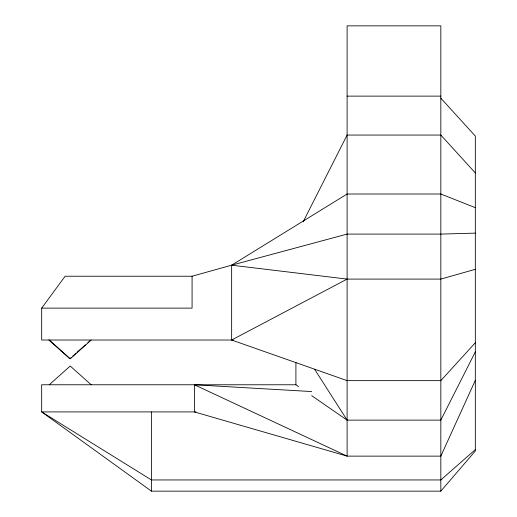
<?xml version="1.0" encoding="UTF-8"?>
<svg xmlns="http://www.w3.org/2000/svg" width="517" height="517" viewBox="0 0 517 517"><rect width="100%" height="100%" fill="white"/><g stroke="black" fill="none" stroke-linecap="round" stroke-linejoin="round"><path stroke-width="0.78" d="M475.323 380.338L440.827 456.13L347.107 456.13L194.392 411.913L194.392 384.771L311.745 391.563M475.323 351.89L440.827 420.127L347.107 420.127L311.661 395.654M303.175 221.812L347.107 135.053L440.827 135.053L475.323 172.937M233.257 340.018L41.677 340.018L41.677 308.126L65.116 276.233L192.078 276.233L233.193 264.749M298.535 386.587L295.911 384.771L41.677 384.771L41.677 411.913L151.436 491.15L440.827 491.15L475.323 451.011L475.323 136.055L440.827 98.172M475.323 342.758L440.827 380.641L347.107 380.641L231.648 340.018L231.648 265.182L347.107 194.011L440.827 194.011L475.323 207.666M71.068 357.693L69.873 358.766L48.895 340.018M72.865 356.084L75.863 353.408M77.059 352.336L85.454 344.839M87.851 342.7L90.249 340.554M91.212 340.018L70.234 358.766L49.257 340.018M49.257 384.771L70.234 366.03L91.212 384.771M475.323 449.622L440.827 479.95L151.436 479.95L41.677 411.913L196.001 411.913M231.648 340.018L347.107 279.096L440.827 279.096L475.323 269.305M475.323 233.128L440.827 234.091L347.107 234.091L231.648 265.182L347.107 279.096M347.107 96.123L440.827 96.123M41.677 308.126L192.078 308.126L192.078 276.233M194.392 384.771L347.107 456.13L347.107 25.85L440.827 25.85L440.827 491.15M314.569 369.209L347.107 420.127M295.911 362.398L295.911 384.771M151.436 411.913L151.436 491.15"/></g></svg>
